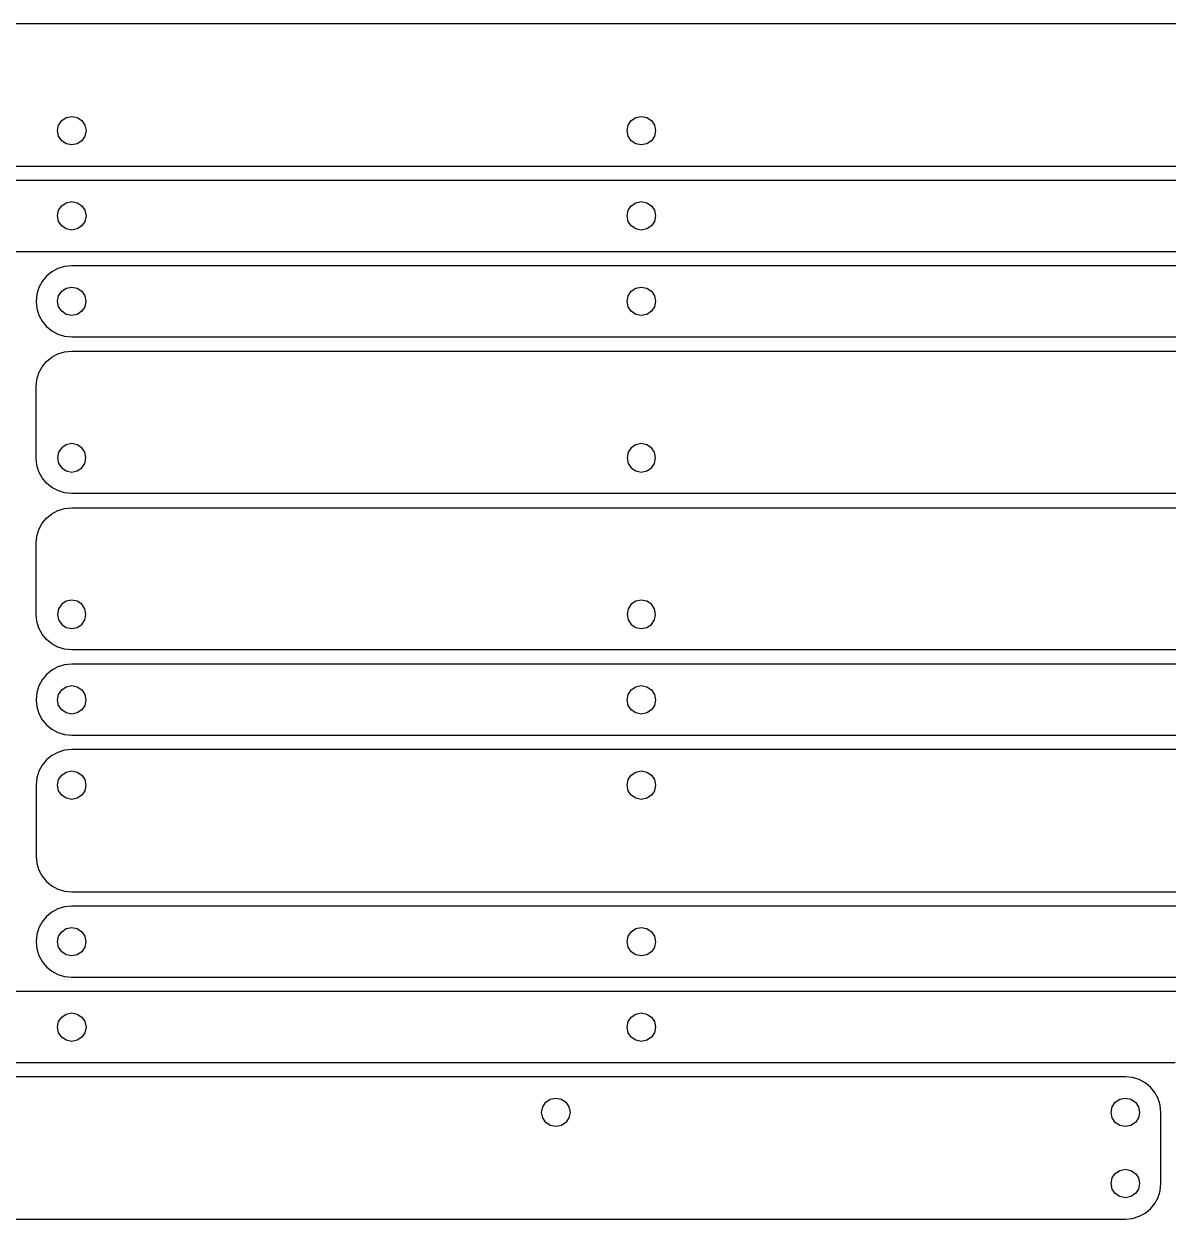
# Model space of a CAD drawing. Extents: x -146 to 800, y 150 to 800.
# Drawn here: x 344.3 to 505.1, y 632 to 800 of the extents above; entities that cross this region are included whole.
import ezdxf

# ---------------------------------------------------------------- set-up
doc = ezdxf.new("R2010")
doc.units = 0

msp = doc.modelspace()

# ---------------------------------------------------------------- linework, layer by layer
for p, q in [((511.055, 799.999), (271.055, 799.999)), ((349.213109, 785.777672), (349.641625, 786.413375)), ((349.641625, 786.413375), (350.277328, 786.841891)), ((350.277328, 786.841891), (351.056, 786.999)), ((351.056, 786.999), (351.83425, 786.841891)), ((351.83425, 786.841891), (352.47, 786.413375)), ((352.47, 786.413375), (352.89875, 785.777672)), ((429.213094, 785.777672), (429.6415, 786.413375)), ((429.6415, 786.413375), (430.276906, 786.841891)), ((430.276906, 786.841891), (431.055, 786.999)), ((431.055, 786.999), (431.833828, 786.841891)), ((431.833828, 786.841891), (432.469875, 786.413375)), ((432.469875, 786.413375), (432.898734, 785.777672)), ((349.056, 784.999), (349.213109, 785.777672)), ((349.213109, 784.22075), (349.056, 784.999)), ((352.89875, 785.777672), (353.056, 784.999)), ((353.056, 784.999), (352.89875, 784.22075)), ((429.056, 784.999), (429.213094, 785.777672)), ((429.213094, 784.22075), (429.056, 784.999)), ((432.898734, 785.777672), (433.056, 784.999)), ((433.056, 784.999), (432.898734, 784.22075)), ((349.641625, 783.585), (349.213109, 784.22075)), ((350.277328, 783.15625), (349.641625, 783.585)), ((351.056, 782.999), (350.277328, 783.15625)), ((351.83425, 783.15625), (351.056, 782.999)), ((352.47, 783.585), (351.83425, 783.15625)), ((352.89875, 784.22075), (352.47, 783.585)), ((429.6415, 783.585), (429.213094, 784.22075)), ((430.276906, 783.15625), (429.6415, 783.585)), ((431.055, 782.999), (430.276906, 783.15625)), ((431.833828, 783.15625), (431.055, 782.999)), ((432.469875, 783.585), (431.833828, 783.15625)), ((432.898734, 784.22075), (432.469875, 783.585)), ((271.055, 779.999), (511.055, 779.999)), ((511.055, 777.999), (271.055, 777.999)), ((349.641625, 774.431375), (350.277328, 774.859891)), ((350.277328, 774.859891), (351.056, 775.017)), ((351.056, 775.017), (351.83425, 774.859891)), ((351.83425, 774.859891), (352.47, 774.431375)), ((429.6415, 774.431375), (430.276906, 774.859891)), ((430.276906, 774.859891), (431.055, 775.017)), ((431.055, 775.017), (431.833828, 774.859891)), ((431.833828, 774.859891), (432.469875, 774.431375)), ((349.056, 773.017), (349.213109, 773.795672)), ((349.213109, 772.23875), (349.056, 773.017)), ((349.213109, 773.795672), (349.641625, 774.431375)), ((352.47, 774.431375), (352.89875, 773.795672)), ((352.89875, 773.795672), (353.056, 773.017)), ((353.056, 773.017), (352.89875, 772.238328)), ((429.056, 773.017), (429.213094, 773.795672)), ((429.213094, 772.23875), (429.056, 773.017)), ((429.213094, 773.795672), (429.6415, 774.431375)), ((432.469875, 774.431375), (432.898734, 773.795672)), ((432.898734, 773.795672), (433.056, 773.017)), ((433.056, 773.017), (432.898734, 772.238328)), ((349.641625, 771.603), (349.213109, 772.23875)), ((350.277328, 771.17425), (349.641625, 771.603)), ((351.056, 771.017), (350.277328, 771.17425)), ((351.83425, 771.174109), (351.056, 771.017)), ((352.47, 771.602625), (351.83425, 771.174109)), ((352.89875, 772.238328), (352.47, 771.602625)), ((429.6415, 771.603), (429.213094, 772.23875)), ((430.276906, 771.17425), (429.6415, 771.603)), ((431.055, 771.017), (430.276906, 771.17425)), ((431.833828, 771.174109), (431.055, 771.017)), ((432.469875, 771.602625), (431.833828, 771.174109)), ((432.898734, 772.238328), (432.469875, 771.602625)), ((271.055, 767.999), (511.055, 767.999)), ((347.51625, 764.53775), (346.90666, 763.798316)), ((348.255684, 765.14734), (347.51625, 764.53775)), ((349.105156, 765.607281), (348.255684, 765.14734)), ((350.044863, 765.89777), (349.105156, 765.607281)), ((351.055, 765.999), (350.044863, 765.89777)), ((511.055, 765.999), (351.055, 765.999)), ((346.446719, 762.948844), (346.15623, 762.009137)), ((346.90666, 763.798316), (346.446719, 762.948844)), ((349.640625, 762.431), (350.276328, 762.85975)), ((350.276328, 762.85975), (351.055, 763.017)), ((351.055, 763.017), (351.833813, 762.859891)), ((351.833813, 762.859891), (352.46975, 762.431375)), ((429.6405, 762.431), (430.275906, 762.85975)), ((430.275906, 762.85975), (431.054, 763.017)), ((431.054, 763.017), (431.832828, 762.859891)), ((431.832828, 762.859891), (432.468875, 762.431375)), ((346.15623, 762.009137), (346.055, 760.999)), ((349.055, 761.017), (349.212109, 761.79525)), ((349.212109, 761.79525), (349.640625, 762.431)), ((352.46975, 762.431375), (352.898312, 761.795672)), ((352.898312, 761.795672), (353.055, 761.017)), ((429.055, 761.017), (429.212094, 761.79525)), ((429.212094, 761.79525), (429.6405, 762.431)), ((432.468875, 762.431375), (432.897734, 761.795672)), ((432.897734, 761.795672), (433.055, 761.017)), ((346.055, 760.999), (346.15623, 759.988863)), ((346.15623, 759.988863), (346.446719, 759.049156)), ((349.21225, 760.23875), (349.055, 761.017)), ((349.641, 759.603), (349.21225, 760.23875)), ((350.27675, 759.17425), (349.641, 759.603)), ((352.469375, 759.602625), (351.833672, 759.174109)), ((352.897891, 760.238328), (352.469375, 759.602625)), ((353.055, 761.017), (352.897891, 760.238328)), ((429.212094, 760.23875), (429.055, 761.017)), ((429.6405, 759.603), (429.212094, 760.23875)), ((430.275906, 759.17425), (429.6405, 759.603)), ((432.468875, 759.602625), (431.832828, 759.174109)), ((432.897734, 760.238328), (432.468875, 759.602625)), ((433.055, 761.017), (432.897734, 760.238328)), ((346.446719, 759.049156), (346.90666, 758.199684)), ((346.90666, 758.199684), (347.51625, 757.46025)), ((351.055, 759.017), (350.27675, 759.17425)), ((351.833672, 759.174109), (351.055, 759.017)), ((431.054, 759.017), (430.275906, 759.17425)), ((431.832828, 759.174109), (431.054, 759.017)), ((347.51625, 757.46025), (348.255684, 756.85066)), ((348.255684, 756.85066), (349.105156, 756.390719)), ((349.105156, 756.390719), (350.044863, 756.10023)), ((350.044863, 756.10023), (351.055, 755.999)), ((351.055, 755.999), (511.055, 755.999)), ((347.51625, 752.53775), (348.255684, 753.14734)), ((348.255684, 753.14734), (349.105156, 753.607281)), ((349.105156, 753.607281), (350.044863, 753.89777)), ((350.044863, 753.89777), (351.055, 753.999)), ((351.055, 753.999), (511.055, 753.999)), ((346.446719, 750.948844), (346.90666, 751.798316)), ((346.90666, 751.798316), (347.51625, 752.53775)), ((346.055, 748.999), (346.15623, 750.009137)), ((346.15623, 750.009137), (346.446719, 750.948844)), ((346.055, 738.999), (346.055, 748.999)), ((351.055, 740.999), (350.276187, 740.841891)), ((351.833672, 740.841891), (351.055, 740.999)), ((431.055, 740.999), (430.276328, 740.841891)), ((431.833516, 740.841891), (431.055, 740.999)), ((349.211687, 739.777672), (349.055, 738.999)), ((349.64025, 740.413375), (349.211687, 739.777672)), ((350.276187, 740.841891), (349.64025, 740.413375)), ((352.469375, 740.413375), (351.833672, 740.841891)), ((352.897891, 739.777672), (352.469375, 740.413375)), ((353.055, 738.999), (352.897891, 739.777672)), ((429.212109, 739.777672), (429.055, 738.999)), ((429.640625, 740.413375), (429.212109, 739.777672)), ((430.276328, 740.841891), (429.640625, 740.413375)), ((432.468875, 740.413375), (431.833516, 740.841891)), ((432.897047, 739.777672), (432.468875, 740.413375)), ((433.054, 738.999), (432.897047, 739.777672)), ((346.15623, 737.988863), (346.055, 738.999)), ((346.446719, 737.049156), (346.15623, 737.988863)), ((349.055, 738.999), (349.212109, 738.220766)), ((349.212109, 738.220766), (349.640625, 737.585125)), ((349.640625, 737.585125), (350.276328, 737.156672)), ((351.83325, 737.157094), (352.469, 737.5855)), ((352.469, 737.5855), (352.89775, 738.220906)), ((352.89775, 738.220906), (353.055, 738.999)), ((429.055, 738.999), (429.21225, 738.220766)), ((429.21225, 738.220766), (429.641, 737.585125)), ((429.641, 737.585125), (430.27675, 737.156672)), ((431.833094, 737.157094), (432.4685, 737.5855)), ((432.4685, 737.5855), (432.896906, 738.220906)), ((432.896906, 738.220906), (433.054, 738.999)), ((346.90666, 736.199684), (346.446719, 737.049156)), ((347.51625, 735.46025), (346.90666, 736.199684)), ((350.276328, 737.156672), (351.055, 737)), ((351.055, 737), (351.83325, 737.157094)), ((430.27675, 737.156672), (431.055, 737)), ((431.055, 737), (431.833094, 737.157094)), ((348.255684, 734.85066), (347.51625, 735.46025)), ((349.105156, 734.390719), (348.255684, 734.85066)), ((350.044863, 734.10023), (349.105156, 734.390719)), ((351.055, 733.999), (350.044863, 734.10023)), ((511.055, 733.999), (351.055, 733.999)), ((347.51675, 730.53775), (348.256, 731.14734)), ((348.256, 731.14734), (349.105313, 731.607281)), ((349.105313, 731.607281), (350.044906, 731.89777)), ((350.044906, 731.89777), (351.055, 731.999)), ((351.055, 731.999), (511.055, 731.999)), ((346.447563, 728.948844), (346.907344, 729.798316)), ((346.907344, 729.798316), (347.51675, 730.53775)), ((346.056, 726.999), (346.157188, 728.009137)), ((346.157188, 728.009137), (346.447563, 728.948844)), ((346.056, 716.999), (346.056, 726.999)), ((349.212109, 717.777672), (349.055, 716.999)), ((349.640625, 718.413375), (349.212109, 717.777672)), ((350.276328, 718.841891), (349.640625, 718.413375)), ((351.055, 718.999), (350.276328, 718.841891)), ((351.833672, 718.841891), (351.055, 718.999)), ((352.469375, 718.413375), (351.833672, 718.841891)), ((352.897891, 717.777672), (352.469375, 718.413375)), ((353.055, 716.999), (352.897891, 717.777672)), ((429.21225, 717.777672), (429.055, 716.999)), ((429.641, 718.413375), (429.21225, 717.777672)), ((430.27675, 718.841891), (429.641, 718.413375)), ((431.055, 718.999), (430.27675, 718.841891)), ((431.833672, 718.841891), (431.055, 718.999)), ((432.469375, 718.413375), (431.833672, 718.841891)), ((432.897891, 717.777672), (432.469375, 718.413375)), ((433.055, 716.999), (432.897891, 717.777672)), ((346.157188, 715.988863), (346.056, 716.999)), ((346.447563, 715.049156), (346.157188, 715.988863)), ((349.055, 716.999), (349.21225, 716.220328)), ((349.21225, 716.220328), (349.641, 715.584625)), ((352.469, 715.585), (352.89775, 716.22075)), ((352.89775, 716.22075), (353.055, 716.999)), ((429.055, 716.999), (429.21225, 716.220328)), ((429.21225, 716.220328), (429.641, 715.584625)), ((432.469, 715.585), (432.897469, 716.22075)), ((432.897469, 716.22075), (433.055, 716.999)), ((346.907344, 714.199684), (346.447563, 715.049156)), ((347.51675, 713.46025), (346.907344, 714.199684)), ((349.641, 715.584625), (350.27675, 715.156109)), ((350.27675, 715.156109), (351.055, 714.999)), ((351.055, 714.999), (351.83325, 715.15625)), ((351.83325, 715.15625), (352.469, 715.585)), ((429.641, 715.584625), (430.27675, 715.156109)), ((430.27675, 715.156109), (431.055, 714.999)), ((431.055, 714.999), (431.833531, 715.15625)), ((431.833531, 715.15625), (432.469, 715.585)), ((348.256, 712.85066), (347.51675, 713.46025)), ((349.105313, 712.390719), (348.256, 712.85066)), ((350.044906, 712.10023), (349.105313, 712.390719)), ((351.055, 711.999), (350.044906, 712.10023)), ((511.055, 711.999), (351.055, 711.999)), ((348.256, 709.14734), (347.51675, 708.53775)), ((349.105313, 709.607281), (348.256, 709.14734)), ((350.044906, 709.89777), (349.105313, 709.607281)), ((351.055, 709.999), (350.044906, 709.89777)), ((511.055, 709.999), (351.055, 709.999)), ((346.907344, 707.798316), (346.447563, 706.948844)), ((347.51675, 708.53775), (346.907344, 707.798316)), ((346.157188, 706.009137), (346.056, 704.999)), ((346.447563, 706.948844), (346.157188, 706.009137)), ((349.055, 704.981), (349.21225, 705.759672)), ((349.21225, 705.759672), (349.641, 706.395375)), ((349.641, 706.395375), (350.27675, 706.823891)), ((350.27675, 706.823891), (351.055, 706.981)), ((351.055, 706.981), (351.83325, 706.82375)), ((351.83325, 706.82375), (352.469, 706.395)), ((352.469, 706.395), (352.89775, 705.75925)), ((352.89775, 705.75925), (353.055, 704.981)), ((429.055, 704.981), (429.21225, 705.759672)), ((429.21225, 705.759672), (429.641, 706.395375)), ((429.641, 706.395375), (430.27675, 706.823891)), ((430.27675, 706.823891), (431.055, 706.981)), ((431.055, 706.981), (431.833531, 706.82375)), ((431.833531, 706.82375), (432.469, 706.395)), ((432.469, 706.395), (432.897469, 705.75925)), ((432.897469, 705.75925), (433.055, 704.981)), ((346.056, 704.999), (346.157188, 703.988863)), ((346.157188, 703.988863), (346.447563, 703.049156)), ((349.21225, 704.202328), (349.055, 704.981)), ((349.641, 703.566625), (349.21225, 704.202328)), ((352.897891, 704.20275), (352.469375, 703.567)), ((353.055, 704.981), (352.897891, 704.20275)), ((429.21225, 704.202328), (429.055, 704.981)), ((429.641, 703.566625), (429.21225, 704.202328)), ((432.897891, 704.20275), (432.469375, 703.567)), ((433.055, 704.981), (432.897891, 704.20275)), ((346.447563, 703.049156), (346.907344, 702.199684)), ((350.27675, 703.138109), (349.641, 703.566625)), ((351.055, 702.981), (350.27675, 703.138109)), ((351.833672, 703.13825), (351.055, 702.981)), ((352.469375, 703.567), (351.833672, 703.13825)), ((430.27675, 703.138109), (429.641, 703.566625)), ((431.055, 702.981), (430.27675, 703.138109)), ((431.833672, 703.13825), (431.055, 702.981)), ((432.469375, 703.567), (431.833672, 703.13825)), ((346.907344, 702.199684), (347.51675, 701.46025)), ((347.51675, 701.46025), (348.256, 700.85066)), ((348.256, 700.85066), (349.105313, 700.390719)), ((349.105313, 700.390719), (350.044906, 700.10023)), ((350.044906, 700.10023), (351.055, 699.999)), ((351.055, 699.999), (511.055, 699.999)), ((349.105156, 697.607281), (348.255684, 697.14734)), ((350.044863, 697.89777), (349.105156, 697.607281)), ((351.055, 697.999), (350.044863, 697.89777)), ((511.055, 697.999), (351.055, 697.999)), ((346.90666, 695.798316), (346.446719, 694.948844)), ((347.51625, 696.53775), (346.90666, 695.798316)), ((348.255684, 697.14734), (347.51625, 696.53775)), ((346.15623, 694.009137), (346.055, 692.999)), ((346.446719, 694.948844), (346.15623, 694.009137)), ((349.211266, 693.77725), (349.640125, 694.413)), ((349.640125, 694.413), (350.276172, 694.84175)), ((350.276172, 694.84175), (351.055, 694.999)), ((351.055, 694.999), (351.833109, 694.84175)), ((351.833109, 694.84175), (352.468625, 694.413)), ((352.468625, 694.413), (352.897328, 693.77725)), ((429.21225, 693.77725), (429.641, 694.413)), ((429.641, 694.413), (430.27675, 694.84175)), ((430.27675, 694.84175), (431.055, 694.999)), ((431.055, 694.999), (431.833094, 694.84175)), ((431.833094, 694.84175), (432.4685, 694.413)), ((432.4685, 694.413), (432.896906, 693.77725)), ((346.055, 692.999), (346.055, 682.999)), ((349.054, 692.999), (349.211266, 693.77725)), ((349.211266, 692.220328), (349.054, 692.999)), ((349.640125, 691.584625), (349.211266, 692.220328)), ((352.89775, 692.220328), (352.469, 691.584625)), ((352.897328, 693.77725), (353.055, 692.999)), ((353.055, 692.999), (352.89775, 692.220328)), ((429.055, 692.999), (429.21225, 693.77725)), ((429.211687, 692.220328), (429.055, 692.999)), ((429.64025, 691.584625), (429.211687, 692.220328)), ((432.897047, 692.220328), (432.468875, 691.584625)), ((432.896906, 693.77725), (433.054, 692.999)), ((433.054, 692.999), (432.897047, 692.220328)), ((350.276172, 691.156109), (349.640125, 691.584625)), ((351.055, 690.999), (350.276172, 691.156109)), ((351.83325, 691.156109), (351.055, 690.999)), ((352.469, 691.584625), (351.83325, 691.156109)), ((430.276187, 691.156109), (429.64025, 691.584625)), ((431.055, 690.999), (430.276187, 691.156109)), ((431.833516, 691.156109), (431.055, 690.999)), ((432.468875, 691.584625), (431.833516, 691.156109)), ((346.055, 682.999), (346.15623, 681.988863)), ((346.15623, 681.988863), (346.446719, 681.049156)), ((346.446719, 681.049156), (346.90666, 680.199684)), ((346.90666, 680.199684), (347.51625, 679.46025)), ((347.51625, 679.46025), (348.255684, 678.85066)), ((348.255684, 678.85066), (349.105156, 678.390719)), ((349.105156, 678.390719), (350.044863, 678.10023)), ((350.044863, 678.10023), (351.055, 677.999)), ((351.055, 677.999), (511.055, 677.999)), ((349.105156, 675.607281), (348.255684, 675.14734)), ((350.044863, 675.89777), (349.105156, 675.607281)), ((351.055, 675.999), (350.044863, 675.89777)), ((511.055, 675.999), (351.055, 675.999)), ((346.90666, 673.798316), (346.446719, 672.948844)), ((347.51625, 674.53775), (346.90666, 673.798316)), ((348.255684, 675.14734), (347.51625, 674.53775)), ((346.15623, 672.009137), (346.055, 670.999)), ((346.446719, 672.948844), (346.15623, 672.009137)), ((349.212109, 671.75925), (349.640625, 672.395)), ((349.640625, 672.395), (350.276328, 672.82375)), ((350.276328, 672.82375), (351.055, 672.981)), ((351.055, 672.981), (351.83325, 672.82375)), ((351.83325, 672.82375), (352.469, 672.395)), ((352.469, 672.395), (352.89775, 671.75925)), ((429.21225, 671.75925), (429.641, 672.395)), ((429.641, 672.395), (430.27675, 672.82375)), ((430.27675, 672.82375), (431.055, 672.981)), ((431.055, 672.981), (431.833094, 672.82375)), ((431.833094, 672.82375), (432.4685, 672.395)), ((432.4685, 672.395), (432.896906, 671.75925)), ((346.055, 670.999), (346.15623, 669.988863)), ((349.055, 670.981), (349.212109, 671.75925)), ((349.211687, 670.202328), (349.055, 670.981)), ((352.89775, 671.75925), (353.055, 670.981)), ((353.055, 670.981), (352.897891, 670.202328)), ((429.055, 670.981), (429.21225, 671.75925)), ((429.212109, 670.202328), (429.055, 670.981)), ((432.896906, 671.75925), (433.054, 670.981)), ((433.054, 670.981), (432.897047, 670.202328)), ((346.15623, 669.988863), (346.446719, 669.049156)), ((346.446719, 669.049156), (346.90666, 668.199684)), ((349.64025, 669.566625), (349.211687, 670.202328)), ((350.276187, 669.138109), (349.64025, 669.566625)), ((351.055, 668.981), (350.276187, 669.138109)), ((351.833672, 669.138109), (351.055, 668.981)), ((352.469375, 669.566625), (351.833672, 669.138109)), ((352.897891, 670.202328), (352.469375, 669.566625)), ((429.640625, 669.566625), (429.212109, 670.202328)), ((430.276328, 669.138109), (429.640625, 669.566625)), ((431.055, 668.981), (430.276328, 669.138109)), ((431.833516, 669.138109), (431.055, 668.981)), ((432.468875, 669.566625), (431.833516, 669.138109)), ((432.897047, 670.202328), (432.468875, 669.566625)), ((346.90666, 668.199684), (347.51625, 667.46025)), ((347.51625, 667.46025), (348.255684, 666.85066)), ((348.255684, 666.85066), (349.105156, 666.390719)), ((349.105156, 666.390719), (350.044863, 666.10023)), ((350.044863, 666.10023), (351.055, 665.999)), ((351.055, 665.999), (511.055, 665.999)), ((511.055, 663.999), (111.056, 663.999)), ((349.212266, 659.759672), (349.641125, 660.395375)), ((349.641125, 660.395375), (350.277172, 660.823891)), ((350.277172, 660.823891), (351.056, 660.981)), ((351.056, 660.981), (351.83425, 660.82375)), ((351.83425, 660.82375), (352.47, 660.395)), ((352.47, 660.395), (352.89875, 659.75925)), ((429.213109, 659.759672), (429.641625, 660.395375)), ((429.641625, 660.395375), (430.277328, 660.823891)), ((430.277328, 660.823891), (431.056, 660.981)), ((431.056, 660.981), (431.834094, 660.82375)), ((431.834094, 660.82375), (432.4695, 660.395)), ((432.4695, 660.395), (432.897906, 659.75925)), ((349.055, 658.981), (349.212266, 659.759672)), ((349.212266, 658.202328), (349.055, 658.981)), ((352.89875, 659.75925), (353.056, 658.981)), ((353.056, 658.981), (352.89875, 658.202328)), ((429.056, 658.981), (429.213109, 659.759672)), ((429.212688, 658.202328), (429.056, 658.981)), ((432.897906, 659.75925), (433.055, 658.981)), ((433.055, 658.981), (432.898047, 658.202328)), ((349.641125, 657.566625), (349.212266, 658.202328)), ((350.277172, 657.138109), (349.641125, 657.566625)), ((351.056, 656.981), (350.277172, 657.138109)), ((351.83425, 657.138109), (351.056, 656.981)), ((352.47, 657.566625), (351.83425, 657.138109)), ((352.89875, 658.202328), (352.47, 657.566625)), ((429.64125, 657.566625), (429.212688, 658.202328)), ((430.277188, 657.138109), (429.64125, 657.566625)), ((431.056, 656.981), (430.277188, 657.138109)), ((431.834516, 657.138109), (431.056, 656.981)), ((432.469875, 657.566625), (431.834516, 657.138109)), ((432.898047, 658.202328), (432.469875, 657.566625)), ((111.056, 653.999), (506.056, 653.999)), ((499.056, 651.999), (-140.943, 651.999)), ((500.066137, 651.89777), (499.056, 651.999)), ((501.005844, 651.607281), (500.066137, 651.89777)), ((501.855316, 651.14734), (501.005844, 651.607281)), ((502.59475, 650.53775), (501.855316, 651.14734)), ((503.20434, 649.798316), (502.59475, 650.53775)), ((417.6425, 648.412625), (418.277906, 648.841328)), ((418.277906, 648.841328), (419.056, 648.999)), ((419.056, 648.999), (419.834672, 648.84175)), ((419.834672, 648.84175), (420.470375, 648.413)), ((497.642, 648.412625), (498.27775, 648.841328)), ((498.27775, 648.841328), (499.056, 648.999)), ((499.056, 648.999), (499.834687, 648.84175)), ((499.834687, 648.84175), (500.4705, 648.413)), ((503.664281, 648.948844), (503.20434, 649.798316)), ((503.95477, 648.009137), (503.664281, 648.948844)), ((417.057, 646.999), (417.214094, 647.777109)), ((417.213672, 646.220328), (417.057, 646.999)), ((417.214094, 647.777109), (417.6425, 648.412625)), ((420.470375, 648.413), (420.898891, 647.77725)), ((420.898891, 647.77725), (421.056, 646.999)), ((421.056, 646.999), (420.898891, 646.220328)), ((497.056, 646.999), (497.21325, 647.777109)), ((497.213109, 646.220328), (497.056, 646.999)), ((497.21325, 647.777109), (497.642, 648.412625)), ((500.4705, 648.413), (500.899313, 647.77725)), ((500.899313, 647.77725), (501.057, 646.999)), ((501.057, 646.999), (500.899734, 646.220328)), ((504.056, 646.999), (503.95477, 648.009137)), ((504.056, 636.999), (504.056, 646.999)), ((417.642125, 645.584625), (417.213672, 646.220328)), ((418.277766, 645.156109), (417.642125, 645.584625)), ((419.056, 644.999), (418.277766, 645.156109)), ((419.834672, 645.156109), (419.056, 644.999)), ((420.470375, 645.584625), (419.834672, 645.156109)), ((420.898891, 646.220328), (420.470375, 645.584625)), ((497.641625, 645.584625), (497.213109, 646.220328)), ((498.277328, 645.156109), (497.641625, 645.584625)), ((499.056, 644.999), (498.277328, 645.156109)), ((499.834828, 645.156109), (499.056, 644.999)), ((500.470875, 645.584625), (499.834828, 645.156109)), ((500.899734, 646.220328), (500.470875, 645.584625)), ((497.21325, 637.776672), (497.642, 638.412375)), ((497.642, 638.412375), (498.27775, 638.840891)), ((498.27775, 638.840891), (499.056, 638.998)), ((499.056, 638.998), (499.834672, 638.840891)), ((499.834672, 638.840891), (500.470375, 638.412375)), ((500.470375, 638.412375), (500.898891, 637.776672)), ((497.056, 636.998), (497.21325, 637.776672)), ((497.213109, 636.21975), (497.056, 636.998)), ((500.898891, 637.776672), (501.056, 636.998)), ((501.056, 636.998), (500.898891, 636.21975)), ((503.95477, 635.988863), (504.056, 636.999)), ((497.641625, 635.584), (497.213109, 636.21975)), ((498.277328, 635.15525), (497.641625, 635.584)), ((499.056, 634.998), (498.277328, 635.15525)), ((499.834672, 635.15525), (499.056, 634.998)), ((500.470375, 635.584), (499.834672, 635.15525)), ((500.898891, 636.21975), (500.470375, 635.584)), ((503.20434, 634.199684), (503.664281, 635.049156)), ((503.664281, 635.049156), (503.95477, 635.988863)), ((501.855316, 632.85066), (502.59475, 633.46025)), ((502.59475, 633.46025), (503.20434, 634.199684)), ((-140.943, 631.999), (499.056, 631.999)), ((499.056, 631.999), (500.066137, 632.10023)), ((500.066137, 632.10023), (501.005844, 632.390719)), ((501.005844, 632.390719), (501.855316, 632.85066))]:
    msp.add_line(p, q)

doc.saveas('drawing.dxf')
